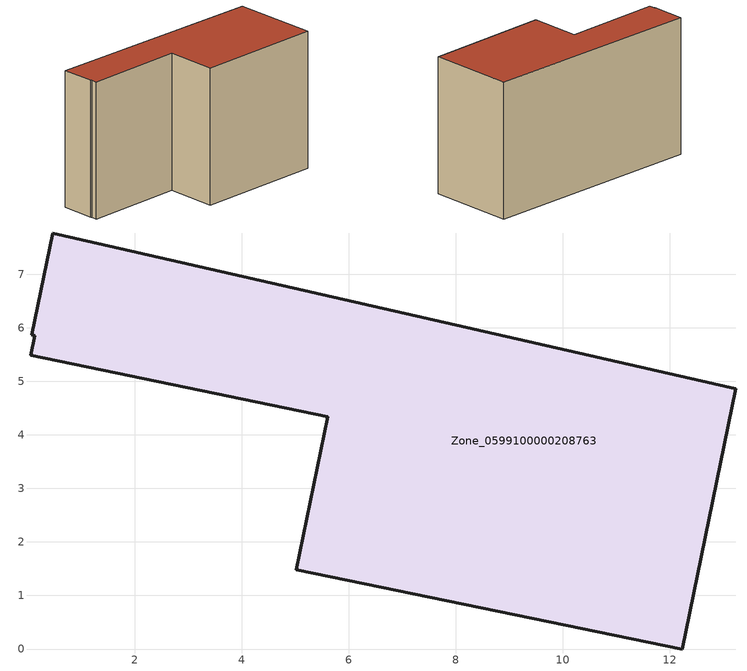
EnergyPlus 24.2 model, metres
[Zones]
Zone_0599100000208763
 floor ground (C_G): 0.06,5.49 0.14,5.86 0.08,5.87 0.47,7.77 13.23,4.86 12.23,0 5.02,1.48 5.61,4.34 z0
 wall outside (C_F): 5.02,1.48 12.23,0 13.23,4.86 0.47,7.77 0.08,5.87 0.14,5.86 0.06,5.49 5.61,4.34 5.02,1.48 z0:7.93
 roof outside (C_R): 0.14,5.86 0.06,5.49 5.61,4.34 5.02,1.48 12.23,0 13.23,4.86 0.47,7.77 0.08,5.87 z7.93
[BUILDING]
Pand.0599100000208763: North Axis=0; Terrain=City; Loads Convergence Tolerance Value=0.04; Temperature Convergence Tolerance Value=0.4; Solar Distribution=FullExterior; Maximum Number of Warmup Days=25; Minimum Number of Warmup Days=1
[Site:Location]
Rotterdam.The.Hague.AP_ZH_NLD Design_Conditions: Latitude=51.96; Longitude=4.45; Time Zone=1; Elevation=-4.5
[SITE:GROUNDTEMPERATURE:BUILDINGSURFACE]
18, 18, 18, 18, 18, 18, 18, 18, 18, 18, 18, 18
[MATERIAL] Thermal Absorptance=0.9; Solar Absorptance=0.7; Visible Absorptance=0.7
Name | Roughness | Thickness | Conductivity | Density | Specific Heat
G.TC.1946 | MediumSmooth | 0.15 | 1 | 540 | 1210
F.TC.1946 | Rough | 0.3 | 0.857143 | 1920 | 840
R.TC.1946 | MediumRough | 0.2 | 0.909091 | 1500 | 1000
[CONSTRUCTION]
C_G: G.TC.1946
C_F: F.TC.1946
C_R: R.TC.1946
[ZONE]
Zone_0599100000208763: Type=1; Multiplier=1; Ceiling Height=Autocalculate; Volume=Autocalculate; Floor Area=autocalculate; Part of Total Floor Area=Yes
[ZONEINFILTRATION:DESIGNFLOWRATE]
Infil_Zone_0599100000208763: Zone or ZoneList or Space or SpaceList=Zone_0599100000208763; Schedule=AlwaysOn; Design Flow Rate Calculation Method=Flow/Area; Flow Rate per Floor Area=0.003; Constant Term Coefficient=1; Temperature Term Coefficient=0; Velocity Term Coefficient=0; Velocity Squared Term Coefficient=0
[HVACTEMPLATE:ZONE:IDEALLOADSAIRSYSTEM]
Zone_0599100000208763: Maximum Heating Supply Air Temperature=50; Minimum Cooling Supply Air Temperature=13; Maximum Heating Supply Air Humidity Ratio=0.0156; Minimum Cooling Supply Air Humidity Ratio=0.0077; Heating Limit=NoLimit; Cooling Limit=NoLimit; Dehumidification Control Type=ConstantSensibleHeatRatio; Cooling Sensible Heat Ratio=0.7; Dehumidification Setpoint=60; Humidification Control Type=None; Humidification Setpoint=30; Outdoor Air Method=None; Outdoor Air Flow Rate per Person=0.00944; Outdoor Air Flow Rate per Zone Floor Area=0; Outdoor Air Flow Rate per Zone=0; Demand Controlled Ventilation Type=None; Outdoor Air Economizer Type=NoEconomizer; Heat Recovery Type=None; Sensible Heat Recovery Effectiveness=0.7; Latent Heat Recovery Effectiveness=0.65
[ZONECONTROL:THERMOSTAT]
ThermostatControl_Zone_0599100000208763: Zone or ZoneList=Zone_0599100000208763; Control Type Schedule=DualSetpointControlType; Control 1=Thermostat_Zone_0599100000208763; Temperature Difference Between Cutout And Setpoint=0
[THERMOSTATSETPOINT:DUALSETPOINT]
Thermostat_Zone_0599100000208763: Heating Setpoint Temperature Schedule=HeatingSetpoint_Zone_0599100000208763; Cooling Setpoint Temperature Schedule=CoolingSetpoint_Zone_0599100000208763
[SCHEDULE:COMPACT]
HeatingSetpoint_Zone_0599100000208763: Through: 12/31, For: AllDays, Until: 24:00, 21
CoolingSetpoint_Zone_0599100000208763: Through: 12/31, For: AllDays, Until: 24:00, 24
DualSetpointControlType: Through: 12/31, For: AllDays, Until: 24:00, 4
AlwaysOn: Through: 12/31, For: AllDays, Until: 24:00, 1
